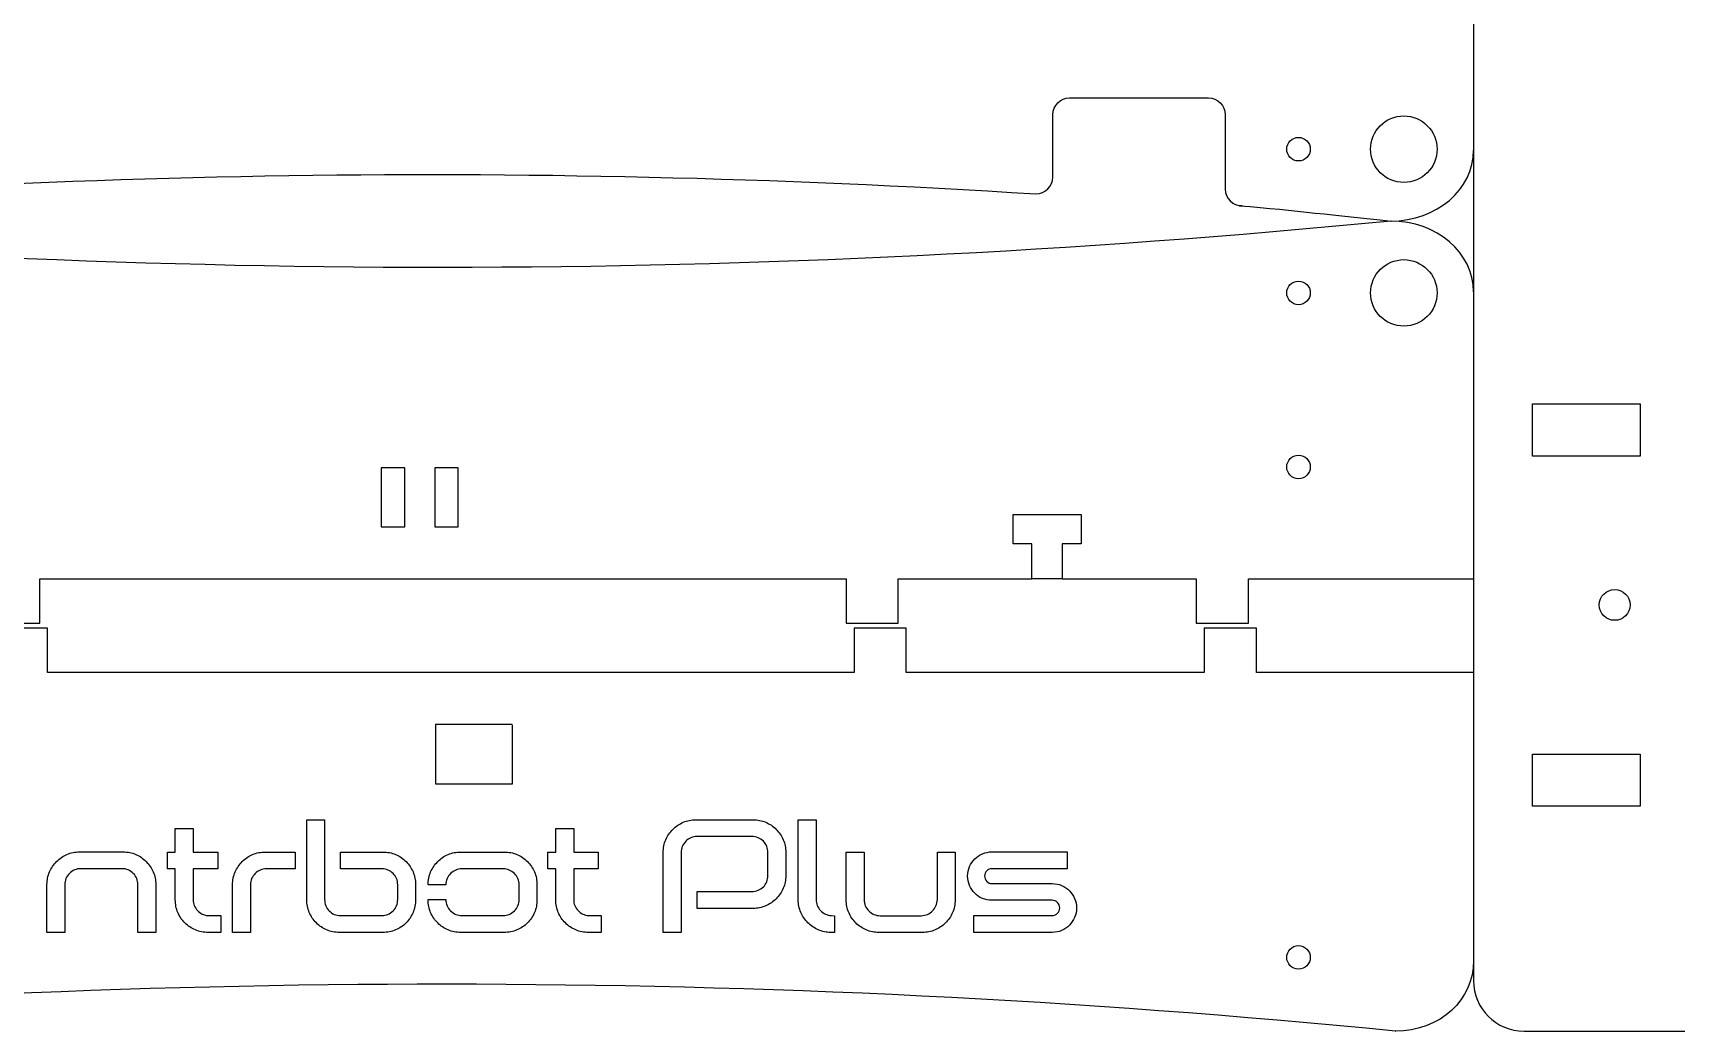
# Model space of a CAD drawing. Extents: x -242 to 725, y -105 to 391.
# Drawn here: x -120.4 to 74.9, y 134.7 to 253.3 of the extents above; entities that cross this region are included whole.
import ezdxf

# ---------------------------------------------------------------- set-up
doc = ezdxf.new("R2010")
doc.units = 0
doc.header["$MEASUREMENT"] = 0
doc.layers.add('LAYER_X5F_1_X5F_0', color=160, linetype='Continuous')

msp = doc.modelspace()

# ---------------------------------------------------------------- linework, layer by layer
at = {"layer": 'LAYER_X5F_1_X5F_0', "color": 1}
for p, q in [((-76.18, 201.62), (-78.98, 201.62)), ((-78.98, 201.62), (-78.98, 194.62)), ((-76.18, 194.62), (-76.18, 201.62)), ((-69.83, 201.62), (-72.63, 201.62)), ((-72.63, 201.62), (-72.63, 194.62)), ((-69.83, 194.62), (-69.83, 201.62)), ((-78.98, 194.62), (-76.18, 194.62)), ((-72.63, 194.62), (-69.83, 194.62)), ((1.94, 188.41), (-1.66, 188.41))]:
    msp.add_line(p, q, dxfattribs=at)
for points in [[(57.83, 203.01), (57.83, 209.21), (70.63, 209.21), (70.63, 203.01)], [(57.83, 161.41), (57.83, 167.6), (70.63, 167.6), (70.63, 161.41)]]:
    msp.add_lwpolyline(points, close=True, dxfattribs=at)
msp.add_lwpolyline([(-63.44, 171.09), (-72.55, 171.09), (-72.55, 164.07), (-63.4, 164.07), (-63.4, 164.08), (-63.4, 171.08)], dxfattribs=at)
msp.add_circle((67.59, 185.32), 1.83, dxfattribs=at)
at = {"layer": 'LAYER_X5F_1_X5F_0', "color": 7}
for points, knots in [([(56.82, 134.66), (53.5, 134.66), (50.82, 137.34), (50.82, 140.66), (50.82, 140.66), (50.82, 372.67), (50.82, 372.67), (50.82, 375.98), (53.5, 378.67), (56.82, 378.67), (56.82, 378.67), (399.09, 378.67), (399.09, 378.67), (399.09, 378.67), (399.09, 378.67), (399.09, 378.67), (418.99, 378.67), (420.45, 324.22), (420.45, 256.94), (420.45, 189.35), (418.99, 134.66), (399.09, 134.66), (399.09, 134.66), (56.82, 134.66), (56.82, 134.66), (56.82, 134.66), (56.82, 134.66), (56.82, 134.66)], [0, 0, 0, 0, 1, 1, 1, 2, 2, 2, 3, 3, 3, 4, 4, 4, 5, 5, 5, 6, 6, 6, 7, 7, 7, 8, 8, 8, 9, 9, 9, 9]), ([(-141.19, 323.24), (-157.44, 324.23), (-154.23, 323.73), (-165.39, 324.65), (-172.22, 325.19), (-176.55, 325.8), (-183.37, 326.47), (-188.8, 326.47), (-193.19, 322.71), (-193.19, 318.07), (-193.19, 318.07), (-193.19, 143.16), (-193.19, 143.16), (-193.19, 138.52), (-189.36, 134.76), (-183.93, 134.76), (-108.95, 142.09), (-33.42, 142.06), (41.56, 134.66), (41.56, 134.66), (41.5, 134.66), (41.5, 134.66), (46.93, 134.66), (50.82, 138.42), (50.82, 143.06), (50.82, 143.06), (50.82, 318.07), (50.82, 318.07), (50.82, 322.71), (47.49, 326.47), (42.06, 326.47), (42.06, 326.47), (42.06, 326.46), (42.06, 326.46), (-19.13, 320.43), (-79.94, 319.44), (-141.19, 323.24)], [0, 0, 0, 0, 1, 1, 1, 2, 2, 2, 3, 3, 3, 4, 4, 4, 5, 5, 5, 6, 6, 6, 7, 7, 7, 8, 8, 8, 9, 9, 9, 10, 10, 10, 11, 11, 11, 12, 12, 12, 12])]:
    msp.add_open_spline(points, degree=3, knots=knots, dxfattribs=at)
at = {"layer": 'LAYER_X5F_1_X5F_0', "color": 1}
for points, knots in [([(-193.19, 239.35), (-193.19, 234.71), (-189.87, 230.95), (-184.44, 230.95), (-122.79, 237.03), (-62.89, 238.08), (-1.18, 234.18), (-0.08, 234.18), (0.82, 235.08), (0.82, 236.18), (0.82, 236.18), (0.82, 243.59), (0.82, 243.59), (0.82, 244.69), (1.71, 245.58), (2.82, 245.58), (2.82, 245.58), (19.31, 245.58), (19.31, 245.58), (20.42, 245.58), (21.31, 244.69), (21.31, 243.59), (21.31, 243.59), (21.31, 234.95), (21.31, 234.95), (21.31, 234.95), (21.31, 234.75), (21.31, 234.75), (21.31, 233.64), (22.21, 232.75), (23.32, 232.75), (23.32, 232.75), (23.02, 232.77), (23.02, 232.77), (29.84, 232.22), (34.17, 231.62), (40.99, 230.95), (46.42, 230.95), (50.82, 234.71), (50.82, 239.35)], [0, 0, 0, 0, 1, 1, 1, 2, 2, 2, 3, 3, 3, 4, 4, 4, 5, 5, 5, 6, 6, 6, 7, 7, 7, 8, 8, 8, 9, 9, 9, 10, 10, 10, 11, 11, 11, 12, 12, 12, 13, 13, 13, 13]), ([(46.48, 239.49), (46.48, 241.67), (44.71, 243.44), (42.53, 243.44), (40.35, 243.44), (38.58, 241.67), (38.58, 239.49), (38.58, 237.31), (40.35, 235.54), (42.53, 235.54), (44.71, 235.54), (46.48, 237.31), (46.48, 239.49), (46.48, 239.49), (46.48, 239.49), (46.48, 239.49)], [0, 0, 0, 0, 1, 1, 1, 2, 2, 2, 3, 3, 3, 4, 4, 4, 5, 5, 5, 5]), ([(31.42, 239.49), (31.42, 240.26), (30.8, 240.89), (30.02, 240.89), (29.25, 240.89), (28.62, 240.26), (28.62, 239.49), (28.62, 238.72), (29.25, 238.09), (30.02, 238.09), (30.8, 238.09), (31.42, 238.72), (31.42, 239.49), (31.42, 239.49), (31.42, 239.49), (31.42, 239.49)], [0, 0, 0, 0, 1, 1, 1, 2, 2, 2, 3, 3, 3, 4, 4, 4, 5, 5, 5, 5]), ([(50.82, 222.55), (50.82, 227.19), (46.42, 230.95), (40.99, 230.95), (40.99, 230.95), (41.03, 230.95), (41.03, 230.95), (-33.95, 223.62), (-109.47, 223.55), (-184.45, 230.95), (-184.45, 230.95), (-184.44, 230.95), (-184.44, 230.95), (-189.87, 230.95), (-193.19, 227.29), (-193.19, 222.65)], [0, 0, 0, 0, 1, 1, 1, 2, 2, 2, 3, 3, 3, 4, 4, 4, 5, 5, 5, 5]), ([(46.48, 222.41), (46.48, 224.59), (44.71, 226.36), (42.53, 226.36), (40.35, 226.36), (38.58, 224.59), (38.58, 222.41), (38.58, 220.23), (40.35, 218.46), (42.53, 218.46), (44.71, 218.46), (46.48, 220.23), (46.48, 222.41), (46.48, 222.41), (46.48, 222.41), (46.48, 222.41)], [0, 0, 0, 0, 1, 1, 1, 2, 2, 2, 3, 3, 3, 4, 4, 4, 5, 5, 5, 5]), ([(31.42, 222.41), (31.42, 223.18), (30.8, 223.81), (30.02, 223.81), (29.25, 223.81), (28.62, 223.18), (28.62, 222.41), (28.62, 221.64), (29.25, 221.01), (30.02, 221.01), (30.8, 221.01), (31.42, 221.64), (31.42, 222.41), (31.42, 222.41), (31.42, 222.41), (31.42, 222.41)], [0, 0, 0, 0, 1, 1, 1, 2, 2, 2, 3, 3, 3, 4, 4, 4, 5, 5, 5, 5]), ([(31.42, 201.72), (31.42, 202.49), (30.8, 203.12), (30.02, 203.12), (29.25, 203.12), (28.62, 202.49), (28.62, 201.72), (28.62, 200.94), (29.25, 200.32), (30.02, 200.32), (30.8, 200.32), (31.42, 200.94), (31.42, 201.72), (31.42, 201.72), (31.42, 201.72), (31.42, 201.72)], [0, 0, 0, 0, 1, 1, 1, 2, 2, 2, 3, 3, 3, 4, 4, 4, 5, 5, 5, 5]), ([(-167.39, 188.41), (-167.39, 188.41), (-167.39, 183.16), (-167.39, 183.16), (-167.39, 183.16), (-167.39, 183.16), (-167.39, 183.16), (-167.39, 183.16), (-161.18, 183.16), (-161.18, 183.16), (-161.18, 183.16), (-161.18, 188.41), (-161.18, 188.41), (-161.18, 188.41), (-145.3, 188.41), (-145.3, 188.41), (-145.3, 188.41), (-145.3, 192.6), (-145.3, 192.6), (-145.3, 192.6), (-147.55, 192.6), (-147.55, 192.6), (-147.55, 192.6), (-147.55, 196.08), (-147.55, 196.08), (-147.55, 196.08), (-139.45, 196.08), (-139.45, 196.08), (-139.45, 196.08), (-139.45, 192.6), (-139.45, 192.6), (-139.45, 192.6), (-141.7, 192.6), (-141.7, 192.6), (-141.7, 192.6), (-141.7, 188.41), (-141.7, 188.41), (-141.7, 188.41), (-125.79, 188.41), (-125.79, 188.41), (-125.79, 188.41), (-125.79, 183.16), (-125.79, 183.16), (-125.79, 183.16), (-119.58, 183.16), (-119.58, 183.16), (-119.58, 183.16), (-119.58, 188.41), (-119.58, 188.41), (-119.58, 188.41), (-23.75, 188.41), (-23.75, 188.41), (-23.75, 188.41), (-23.75, 188.41), (-23.75, 188.41), (-23.75, 188.41), (-23.75, 183.16), (-23.75, 183.16), (-23.75, 183.16), (-23.75, 183.16), (-23.75, 183.16), (-23.75, 183.16), (-17.54, 183.16), (-17.54, 183.16), (-17.54, 183.16), (-17.54, 188.41), (-17.54, 188.41), (-17.54, 188.41), (-1.66, 188.41), (-1.66, 188.41), (-1.66, 188.41), (-1.66, 192.6), (-1.66, 192.6), (-1.66, 192.6), (-3.91, 192.6), (-3.91, 192.6), (-3.91, 192.6), (-3.91, 196.08), (-3.91, 196.08), (-3.91, 196.08), (4.19, 196.08), (4.19, 196.08), (4.19, 196.08), (4.19, 192.6), (4.19, 192.6), (4.19, 192.6), (1.94, 192.6), (1.94, 192.6), (1.94, 192.6), (1.94, 188.41), (1.94, 188.41), (1.94, 188.41), (17.86, 188.41), (17.86, 188.41), (17.86, 188.41), (17.86, 183.16), (17.86, 183.16), (17.86, 183.16), (24.07, 183.16), (24.07, 183.16), (24.07, 183.16), (24.07, 188.41), (24.07, 188.41), (24.07, 188.41), (24.32, 188.41), (24.32, 188.41), (24.32, 188.41), (50.82, 188.41), (50.82, 188.41)], [0, 0, 0, 0, 1, 1, 1, 2, 2, 2, 3, 3, 3, 4, 4, 4, 5, 5, 5, 6, 6, 6, 7, 7, 7, 8, 8, 8, 9, 9, 9, 10, 10, 10, 11, 11, 11, 12, 12, 12, 13, 13, 13, 14, 14, 14, 15, 15, 15, 16, 16, 16, 17, 17, 17, 18, 18, 18, 19, 19, 19, 20, 20, 20, 21, 21, 21, 22, 22, 22, 23, 23, 23, 24, 24, 24, 25, 25, 25, 26, 26, 26, 27, 27, 27, 28, 28, 28, 29, 29, 29, 30, 30, 30, 31, 31, 31, 32, 32, 32, 33, 33, 33, 34, 34, 34, 35, 35, 35, 36, 36, 36, 36]), ([(50.82, 177.3), (50.82, 177.3), (25.02, 177.3), (25.02, 177.3), (25.02, 177.3), (25.02, 182.55), (25.02, 182.55), (25.02, 182.55), (18.81, 182.55), (18.81, 182.55), (18.81, 182.55), (18.81, 177.3), (18.81, 177.3), (18.81, 177.3), (-16.59, 177.3), (-16.59, 177.3), (-16.59, 177.3), (-16.59, 182.55), (-16.59, 182.55), (-16.59, 182.55), (-22.8, 182.55), (-22.8, 182.55), (-22.8, 182.55), (-22.8, 182.55), (-22.8, 182.55), (-22.8, 182.55), (-22.8, 177.3), (-22.8, 177.3), (-22.8, 177.3), (-22.8, 177.3), (-22.8, 177.3), (-22.8, 177.3), (-118.63, 177.3), (-118.63, 177.3), (-118.63, 177.3), (-118.63, 177.3), (-118.63, 177.3), (-118.63, 177.3), (-118.63, 182.55), (-118.63, 182.55), (-118.63, 182.55), (-124.84, 182.55), (-124.84, 182.55), (-124.84, 182.55), (-124.84, 177.3), (-124.84, 177.3), (-124.84, 177.3), (-160.24, 177.3), (-160.24, 177.3), (-160.24, 177.3), (-160.24, 177.3), (-160.24, 177.3), (-160.24, 177.3), (-160.24, 182.55), (-160.24, 182.55), (-160.24, 182.55), (-166.45, 182.55), (-166.45, 182.55), (-166.45, 182.55), (-166.44, 182.55), (-166.44, 182.55), (-166.44, 182.55), (-166.45, 177.3), (-166.45, 177.3), (-166.45, 177.3), (-166.7, 177.3), (-166.7, 177.3), (-166.7, 177.3), (-193.19, 177.3), (-193.19, 177.3)], [0, 0, 0, 0, 1, 1, 1, 2, 2, 2, 3, 3, 3, 4, 4, 4, 5, 5, 5, 6, 6, 6, 7, 7, 7, 8, 8, 8, 9, 9, 9, 10, 10, 10, 11, 11, 11, 12, 12, 12, 13, 13, 13, 14, 14, 14, 15, 15, 15, 16, 16, 16, 17, 17, 17, 18, 18, 18, 19, 19, 19, 20, 20, 20, 21, 21, 21, 22, 22, 22, 23, 23, 23, 23]), ([(-98.04, 146.39), (-98.04, 146.39), (-98.04, 148.4), (-98.04, 148.4), (-98.04, 148.4), (-99.55, 148.4), (-99.55, 148.4), (-100.07, 148.43), (-100.49, 148.63), (-100.81, 148.99), (-101.16, 149.34), (-101.33, 149.77), (-101.33, 150.29), (-101.33, 150.29), (-101.33, 153.95), (-101.33, 153.95), (-101.33, 153.95), (-98.41, 153.95), (-98.41, 153.95), (-98.41, 153.95), (-98.41, 154.38), (-98.41, 154.38), (-98.41, 154.38), (-98.41, 155.95), (-98.41, 155.95), (-98.41, 155.95), (-101.33, 155.95), (-101.33, 155.95), (-101.33, 155.95), (-101.33, 158.74), (-101.33, 158.74), (-101.33, 158.74), (-103.46, 158.74), (-103.46, 158.74), (-103.46, 158.74), (-103.46, 155.95), (-103.46, 155.95), (-103.46, 155.95), (-104.39, 155.95), (-104.39, 155.95), (-104.39, 155.95), (-104.39, 153.95), (-104.39, 153.95), (-104.39, 153.95), (-103.46, 153.95), (-103.46, 153.95), (-103.46, 153.95), (-103.46, 150.27), (-103.46, 150.27), (-103.46, 149.73), (-103.36, 149.22), (-103.16, 148.76), (-102.95, 148.29), (-102.67, 147.88), (-102.31, 147.52), (-101.95, 147.16), (-101.54, 146.89), (-101.08, 146.69), (-100.61, 146.49), (-100.11, 146.39), (-99.57, 146.39), (-99.57, 146.39), (-98.04, 146.39), (-98.04, 146.39)], [0, 0, 0, 0, 1, 1, 1, 2, 2, 2, 3, 3, 3, 4, 4, 4, 5, 5, 5, 6, 6, 6, 7, 7, 7, 8, 8, 8, 9, 9, 9, 10, 10, 10, 11, 11, 11, 12, 12, 12, 13, 13, 13, 14, 14, 14, 15, 15, 15, 16, 16, 16, 17, 17, 17, 18, 18, 18, 19, 19, 19, 20, 20, 20, 21, 21, 21, 21]), ([(-75.21, 153.59), (-75.41, 154.05), (-75.68, 154.46), (-76.04, 154.82), (-76.4, 155.18), (-76.81, 155.46), (-77.28, 155.65), (-77.74, 155.85), (-78.25, 155.95), (-78.79, 155.95), (-78.79, 155.95), (-83.82, 155.95), (-83.82, 155.95), (-83.82, 155.95), (-83.82, 153.95), (-83.82, 153.95), (-83.82, 153.95), (-78.92, 153.95), (-78.92, 153.95), (-78.38, 153.95), (-77.93, 153.76), (-77.58, 153.39), (-77.21, 153.04), (-77.03, 152.6), (-77.03, 152.05), (-77.03, 152.05), (-77.03, 150.31), (-77.03, 150.31), (-77.03, 149.78), (-77.21, 149.32), (-77.58, 148.95), (-77.96, 148.58), (-78.4, 148.4), (-78.92, 148.4), (-78.92, 148.4), (-83.82, 148.4), (-83.82, 148.4), (-84.37, 148.4), (-84.81, 148.58), (-85.16, 148.95), (-85.53, 149.32), (-85.72, 149.78), (-85.72, 150.31), (-85.72, 150.31), (-85.72, 151.69), (-85.72, 151.69), (-85.72, 151.69), (-85.72, 152.05), (-85.72, 152.05), (-85.72, 152.05), (-85.72, 155.53), (-85.72, 155.53), (-85.72, 155.53), (-85.72, 157.11), (-85.72, 157.11), (-85.72, 157.11), (-85.72, 159.79), (-85.72, 159.79), (-85.72, 159.79), (-87.83, 159.79), (-87.83, 159.79), (-87.83, 159.79), (-87.83, 150.29), (-87.83, 150.29), (-87.83, 149.74), (-87.73, 149.24), (-87.54, 148.77), (-87.34, 148.3), (-87.06, 147.88), (-86.7, 147.52), (-86.34, 147.16), (-85.93, 146.89), (-85.47, 146.69), (-85, 146.49), (-84.5, 146.39), (-83.95, 146.39), (-83.95, 146.39), (-78.79, 146.39), (-78.79, 146.39), (-78.25, 146.39), (-77.74, 146.49), (-77.28, 146.69), (-76.81, 146.89), (-76.4, 147.16), (-76.04, 147.52), (-75.68, 147.88), (-75.41, 148.3), (-75.21, 148.77), (-75.01, 149.24), (-74.91, 149.74), (-74.91, 150.29), (-74.91, 150.29), (-74.91, 152.07), (-74.91, 152.07), (-74.91, 152.62), (-75.01, 153.12), (-75.21, 153.59)], [0, 0, 0, 0, 1, 1, 1, 2, 2, 2, 3, 3, 3, 4, 4, 4, 5, 5, 5, 6, 6, 6, 7, 7, 7, 8, 8, 8, 9, 9, 9, 10, 10, 10, 11, 11, 11, 12, 12, 12, 13, 13, 13, 14, 14, 14, 15, 15, 15, 16, 16, 16, 17, 17, 17, 18, 18, 18, 19, 19, 19, 20, 20, 20, 21, 21, 21, 22, 22, 22, 23, 23, 23, 24, 24, 24, 25, 25, 25, 26, 26, 26, 27, 27, 27, 28, 28, 28, 29, 29, 29, 30, 30, 30, 31, 31, 31, 32, 32, 32, 32]), ([(-52.84, 146.39), (-52.84, 146.39), (-52.84, 148.4), (-52.84, 148.4), (-52.84, 148.4), (-54.34, 148.4), (-54.34, 148.4), (-54.86, 148.43), (-55.28, 148.63), (-55.6, 148.99), (-55.95, 149.34), (-56.12, 149.77), (-56.12, 150.29), (-56.12, 150.29), (-56.12, 153.95), (-56.12, 153.95), (-56.12, 153.95), (-53.21, 153.95), (-53.21, 153.95), (-53.21, 153.95), (-53.21, 154.38), (-53.21, 154.38), (-53.21, 154.38), (-53.21, 155.95), (-53.21, 155.95), (-53.21, 155.95), (-56.12, 155.95), (-56.12, 155.95), (-56.12, 155.95), (-56.12, 158.74), (-56.12, 158.74), (-56.12, 158.74), (-58.26, 158.74), (-58.26, 158.74), (-58.26, 158.74), (-58.26, 155.95), (-58.26, 155.95), (-58.26, 155.95), (-59.19, 155.95), (-59.19, 155.95), (-59.19, 155.95), (-59.19, 153.95), (-59.19, 153.95), (-59.19, 153.95), (-58.26, 153.95), (-58.26, 153.95), (-58.26, 153.95), (-58.26, 150.27), (-58.26, 150.27), (-58.26, 149.73), (-58.15, 149.22), (-57.95, 148.76), (-57.75, 148.29), (-57.47, 147.88), (-57.11, 147.52), (-56.75, 147.16), (-56.33, 146.89), (-55.87, 146.69), (-55.41, 146.49), (-54.9, 146.39), (-54.36, 146.39), (-54.36, 146.39), (-52.84, 146.39), (-52.84, 146.39)], [0, 0, 0, 0, 1, 1, 1, 2, 2, 2, 3, 3, 3, 4, 4, 4, 5, 5, 5, 6, 6, 6, 7, 7, 7, 8, 8, 8, 9, 9, 9, 10, 10, 10, 11, 11, 11, 12, 12, 12, 13, 13, 13, 14, 14, 14, 15, 15, 15, 16, 16, 16, 17, 17, 17, 18, 18, 18, 19, 19, 19, 20, 20, 20, 21, 21, 21, 21]), ([(-31.22, 157.41), (-31.42, 157.87), (-31.7, 158.28), (-32.06, 158.64), (-32.41, 159), (-32.82, 159.28), (-33.29, 159.49), (-33.76, 159.69), (-34.26, 159.79), (-34.81, 159.79), (-34.81, 159.79), (-41.59, 159.79), (-41.59, 159.79), (-42.13, 159.79), (-42.64, 159.69), (-43.1, 159.49), (-43.56, 159.28), (-43.98, 159), (-44.33, 158.64), (-44.69, 158.28), (-44.97, 157.87), (-45.18, 157.41), (-45.38, 156.95), (-45.48, 156.44), (-45.48, 155.9), (-45.48, 155.9), (-45.48, 146.39), (-45.48, 146.39), (-45.48, 146.39), (-43.35, 146.39), (-43.35, 146.39), (-43.35, 146.39), (-43.35, 148.31), (-43.35, 148.31), (-43.35, 148.31), (-43.35, 149.68), (-43.35, 149.68), (-43.35, 149.68), (-43.35, 153.17), (-43.35, 153.17), (-43.35, 153.17), (-43.35, 154.21), (-43.35, 154.21), (-43.35, 154.21), (-43.35, 155.88), (-43.35, 155.88), (-43.35, 156.41), (-43.16, 156.86), (-42.79, 157.23), (-42.62, 157.41), (-42.42, 157.54), (-42.19, 157.64), (-41.96, 157.74), (-41.72, 157.79), (-41.45, 157.79), (-41.45, 157.79), (-34.94, 157.79), (-34.94, 157.79), (-34.41, 157.78), (-33.96, 157.59), (-33.58, 157.23), (-33.41, 157.06), (-33.27, 156.86), (-33.18, 156.62), (-33.08, 156.38), (-33.03, 156.14), (-33.03, 155.88), (-33.03, 155.88), (-33.03, 153.17), (-33.03, 153.17), (-33.03, 152.9), (-33.08, 152.64), (-33.18, 152.42), (-33.27, 152.19), (-33.41, 151.99), (-33.58, 151.81), (-33.76, 151.64), (-33.96, 151.5), (-34.2, 151.4), (-34.43, 151.3), (-34.68, 151.26), (-34.94, 151.26), (-34.94, 151.26), (-41.45, 151.26), (-41.45, 151.26), (-41.45, 151.26), (-41.45, 149.25), (-41.45, 149.25), (-41.45, 149.25), (-34.81, 149.25), (-34.81, 149.25), (-34.26, 149.25), (-33.76, 149.35), (-33.29, 149.56), (-32.82, 149.76), (-32.41, 150.04), (-32.06, 150.4), (-31.7, 150.76), (-31.42, 151.17), (-31.22, 151.64), (-31.01, 152.1), (-30.91, 152.6), (-30.91, 153.15), (-30.91, 153.15), (-30.91, 155.9), (-30.91, 155.9), (-30.91, 156.44), (-31.01, 156.95), (-31.22, 157.41)], [0, 0, 0, 0, 1, 1, 1, 2, 2, 2, 3, 3, 3, 4, 4, 4, 5, 5, 5, 6, 6, 6, 7, 7, 7, 8, 8, 8, 9, 9, 9, 10, 10, 10, 11, 11, 11, 12, 12, 12, 13, 13, 13, 14, 14, 14, 15, 15, 15, 16, 16, 16, 17, 17, 17, 18, 18, 18, 19, 19, 19, 20, 20, 20, 21, 21, 21, 22, 22, 22, 23, 23, 23, 24, 24, 24, 25, 25, 25, 26, 26, 26, 27, 27, 27, 28, 28, 28, 29, 29, 29, 30, 30, 30, 31, 31, 31, 32, 32, 32, 33, 33, 33, 34, 34, 34, 35, 35, 35, 36, 36, 36, 36]), ([(-25.12, 146.39), (-25.12, 146.39), (-25.12, 148.38), (-25.12, 148.38), (-25.12, 148.38), (-25.51, 148.4), (-25.51, 148.4), (-26, 148.43), (-26.43, 148.63), (-26.79, 148.99), (-26.95, 149.16), (-27.08, 149.36), (-27.17, 149.58), (-27.26, 149.81), (-27.31, 150.05), (-27.31, 150.31), (-27.31, 150.31), (-27.31, 159.79), (-27.31, 159.79), (-27.31, 159.79), (-29.43, 159.79), (-29.43, 159.79), (-29.43, 159.79), (-29.43, 150.31), (-29.43, 150.31), (-29.43, 150.31), (-29.43, 150.29), (-29.43, 150.29), (-29.43, 149.74), (-29.33, 149.24), (-29.13, 148.77), (-28.93, 148.3), (-28.65, 147.89), (-28.29, 147.54), (-27.93, 147.18), (-27.52, 146.9), (-27.05, 146.7), (-26.58, 146.49), (-26.08, 146.39), (-25.55, 146.39), (-25.55, 146.39), (-25.12, 146.39), (-25.12, 146.39)], [0, 0, 0, 0, 1, 1, 1, 2, 2, 2, 3, 3, 3, 4, 4, 4, 5, 5, 5, 6, 6, 6, 7, 7, 7, 8, 8, 8, 9, 9, 9, 10, 10, 10, 11, 11, 11, 12, 12, 12, 13, 13, 13, 14, 14, 14, 14]), ([(-105.79, 146.39), (-105.79, 146.39), (-105.79, 152.05), (-105.79, 152.05), (-105.79, 152.05), (-105.79, 152.07), (-105.79, 152.07), (-105.79, 152.62), (-105.88, 153.12), (-106.08, 153.59), (-106.28, 154.05), (-106.56, 154.46), (-106.92, 154.82), (-107.28, 155.18), (-107.69, 155.46), (-108.15, 155.66), (-108.62, 155.87), (-109.12, 155.97), (-109.66, 155.97), (-109.66, 155.97), (-114.83, 155.97), (-114.83, 155.97), (-115.37, 155.97), (-115.88, 155.87), (-116.34, 155.66), (-116.8, 155.46), (-117.22, 155.18), (-117.57, 154.82), (-117.93, 154.46), (-118.21, 154.05), (-118.41, 153.59), (-118.61, 153.12), (-118.71, 152.62), (-118.71, 152.07), (-118.71, 152.07), (-118.71, 146.39), (-118.71, 146.39), (-118.71, 146.39), (-116.59, 146.39), (-116.59, 146.39), (-116.59, 146.39), (-116.59, 152.05), (-116.59, 152.05), (-116.59, 152.59), (-116.41, 153.04), (-116.03, 153.41), (-115.86, 153.58), (-115.66, 153.72), (-115.43, 153.82), (-115.2, 153.92), (-114.96, 153.97), (-114.7, 153.97), (-114.7, 153.97), (-109.8, 153.97), (-109.8, 153.97), (-109.54, 153.97), (-109.29, 153.92), (-109.06, 153.82), (-108.83, 153.72), (-108.63, 153.58), (-108.46, 153.41), (-108.09, 153.04), (-107.9, 152.59), (-107.9, 152.05), (-107.9, 152.05), (-107.9, 146.39), (-107.9, 146.39), (-107.9, 146.39), (-105.79, 146.39), (-105.79, 146.39)], [0, 0, 0, 0, 1, 1, 1, 2, 2, 2, 3, 3, 3, 4, 4, 4, 5, 5, 5, 6, 6, 6, 7, 7, 7, 8, 8, 8, 9, 9, 9, 10, 10, 10, 11, 11, 11, 12, 12, 12, 13, 13, 13, 14, 14, 14, 15, 15, 15, 16, 16, 16, 17, 17, 17, 18, 18, 18, 19, 19, 19, 20, 20, 20, 21, 21, 21, 22, 22, 22, 23, 23, 23, 23]), ([(-92.75, 155.95), (-93.3, 155.95), (-93.8, 155.85), (-94.27, 155.65), (-94.75, 155.46), (-95.16, 155.18), (-95.52, 154.82), (-95.87, 154.46), (-96.14, 154.05), (-96.34, 153.58), (-96.55, 153.11), (-96.65, 152.6), (-96.65, 152.07), (-96.65, 152.07), (-96.65, 146.39), (-96.65, 146.39), (-96.65, 146.39), (-94.53, 146.39), (-94.53, 146.39), (-94.53, 146.39), (-94.53, 152.05), (-94.53, 152.05), (-94.53, 152.31), (-94.49, 152.56), (-94.39, 152.79), (-94.29, 153.01), (-94.15, 153.22), (-93.98, 153.39), (-93.61, 153.76), (-93.15, 153.95), (-92.62, 153.95), (-92.62, 153.95), (-89.23, 153.95), (-89.23, 153.95), (-89.23, 153.95), (-89.23, 155.95), (-89.23, 155.95), (-89.23, 155.95), (-92.75, 155.95), (-92.75, 155.95)], [0, 0, 0, 0, 1, 1, 1, 2, 2, 2, 3, 3, 3, 4, 4, 4, 5, 5, 5, 6, 6, 6, 7, 7, 7, 8, 8, 8, 9, 9, 9, 10, 10, 10, 11, 11, 11, 12, 12, 12, 13, 13, 13, 13]), ([(-60.78, 153.58), (-60.98, 154.05), (-61.26, 154.46), (-61.62, 154.82), (-61.98, 155.18), (-62.39, 155.46), (-62.86, 155.65), (-63.33, 155.85), (-63.84, 155.95), (-64.38, 155.95), (-64.38, 155.95), (-69.53, 155.95), (-69.53, 155.95), (-70.07, 155.95), (-70.58, 155.85), (-71.05, 155.65), (-71.52, 155.46), (-71.93, 155.18), (-72.27, 154.82), (-72.63, 154.46), (-72.92, 154.05), (-73.12, 153.58), (-73.32, 153.11), (-73.43, 152.6), (-73.43, 152.05), (-73.43, 152.05), (-73.43, 152.04), (-73.43, 152.04), (-73.43, 152.04), (-71.31, 152.04), (-71.31, 152.04), (-71.31, 152.31), (-71.26, 152.56), (-71.16, 152.79), (-71.06, 153.01), (-70.92, 153.22), (-70.75, 153.39), (-70.38, 153.76), (-69.93, 153.95), (-69.4, 153.95), (-69.4, 153.95), (-64.51, 153.95), (-64.51, 153.95), (-63.98, 153.95), (-63.53, 153.76), (-63.16, 153.39), (-62.98, 153.22), (-62.85, 153.01), (-62.75, 152.79), (-62.65, 152.56), (-62.6, 152.31), (-62.6, 152.04), (-62.6, 152.04), (-62.6, 150.29), (-62.6, 150.29), (-62.6, 150.03), (-62.65, 149.79), (-62.75, 149.56), (-62.85, 149.33), (-62.98, 149.13), (-63.16, 148.95), (-63.53, 148.58), (-63.98, 148.4), (-64.51, 148.4), (-64.51, 148.4), (-69.4, 148.4), (-69.4, 148.4), (-69.93, 148.4), (-70.38, 148.58), (-70.75, 148.95), (-70.92, 149.13), (-71.06, 149.33), (-71.16, 149.56), (-71.26, 149.79), (-71.31, 150.03), (-71.31, 150.29), (-71.31, 150.29), (-73.43, 150.29), (-73.43, 150.29), (-73.43, 150.29), (-73.43, 150.27), (-73.43, 150.27), (-73.43, 149.73), (-73.32, 149.22), (-73.12, 148.76), (-72.92, 148.29), (-72.63, 147.88), (-72.27, 147.52), (-71.93, 147.16), (-71.52, 146.89), (-71.05, 146.69), (-70.58, 146.49), (-70.07, 146.39), (-69.53, 146.39), (-69.53, 146.39), (-64.38, 146.39), (-64.38, 146.39), (-63.84, 146.39), (-63.33, 146.49), (-62.86, 146.69), (-62.39, 146.89), (-61.98, 147.16), (-61.62, 147.52), (-61.26, 147.88), (-60.98, 148.29), (-60.78, 148.76), (-60.58, 149.22), (-60.48, 149.73), (-60.48, 150.27), (-60.48, 150.27), (-60.48, 152.05), (-60.48, 152.05), (-60.48, 152.6), (-60.58, 153.11), (-60.78, 153.58)], [0, 0, 0, 0, 1, 1, 1, 2, 2, 2, 3, 3, 3, 4, 4, 4, 5, 5, 5, 6, 6, 6, 7, 7, 7, 8, 8, 8, 9, 9, 9, 10, 10, 10, 11, 11, 11, 12, 12, 12, 13, 13, 13, 14, 14, 14, 15, 15, 15, 16, 16, 16, 17, 17, 17, 18, 18, 18, 19, 19, 19, 20, 20, 20, 21, 21, 21, 22, 22, 22, 23, 23, 23, 24, 24, 24, 25, 25, 25, 26, 26, 26, 27, 27, 27, 28, 28, 28, 29, 29, 29, 30, 30, 30, 31, 31, 31, 32, 32, 32, 33, 33, 33, 34, 34, 34, 35, 35, 35, 36, 36, 36, 37, 37, 37, 38, 38, 38, 38]), ([(-13.17, 146.69), (-12.71, 146.89), (-12.29, 147.16), (-11.94, 147.52), (-11.58, 147.88), (-11.3, 148.29), (-11.09, 148.76), (-10.89, 149.22), (-10.79, 149.73), (-10.79, 150.27), (-10.79, 150.27), (-10.79, 155.95), (-10.79, 155.95), (-10.79, 155.95), (-12.9, 155.95), (-12.9, 155.95), (-12.9, 155.95), (-12.9, 150.29), (-12.9, 150.29), (-12.93, 149.74), (-13.12, 149.3), (-13.48, 148.95), (-13.82, 148.59), (-14.27, 148.4), (-14.81, 148.38), (-14.81, 148.38), (-19.7, 148.38), (-19.7, 148.38), (-20.24, 148.39), (-20.69, 148.58), (-21.05, 148.95), (-21.42, 149.3), (-21.61, 149.74), (-21.61, 150.29), (-21.61, 150.29), (-21.61, 155.95), (-21.61, 155.95), (-21.61, 155.95), (-23.73, 155.95), (-23.73, 155.95), (-23.73, 155.95), (-23.73, 150.29), (-23.73, 150.29), (-23.73, 150.29), (-23.73, 150.27), (-23.73, 150.27), (-23.73, 149.73), (-23.63, 149.22), (-23.43, 148.76), (-23.23, 148.29), (-22.95, 147.88), (-22.59, 147.52), (-22.23, 147.16), (-21.82, 146.89), (-21.35, 146.69), (-20.88, 146.49), (-20.38, 146.39), (-19.85, 146.39), (-19.85, 146.39), (-14.68, 146.39), (-14.68, 146.39), (-14.14, 146.39), (-13.63, 146.49), (-13.17, 146.69)], [0, 0, 0, 0, 1, 1, 1, 2, 2, 2, 3, 3, 3, 4, 4, 4, 5, 5, 5, 6, 6, 6, 7, 7, 7, 8, 8, 8, 9, 9, 9, 10, 10, 10, 11, 11, 11, 12, 12, 12, 13, 13, 13, 14, 14, 14, 15, 15, 15, 16, 16, 16, 17, 17, 17, 18, 18, 18, 19, 19, 19, 20, 20, 20, 21, 21, 21, 21]), ([(0.74, 152.2), (0.74, 152.2), (-6.42, 152.2), (-6.42, 152.2), (-6.67, 152.2), (-6.88, 152.29), (-7.04, 152.46), (-7.21, 152.63), (-7.29, 152.85), (-7.29, 153.09), (-7.29, 153.34), (-7.21, 153.55), (-7.04, 153.71), (-6.88, 153.88), (-6.67, 153.97), (-6.42, 153.97), (-6.42, 153.97), (2.53, 153.97), (2.53, 153.97), (2.53, 153.97), (2.53, 155.97), (2.53, 155.97), (2.53, 155.97), (-6.42, 155.97), (-6.42, 155.97), (-6.82, 155.97), (-7.19, 155.89), (-7.55, 155.74), (-7.9, 155.58), (-8.2, 155.38), (-8.46, 155.12), (-8.73, 154.86), (-8.93, 154.55), (-9.08, 154.21), (-9.23, 153.86), (-9.3, 153.49), (-9.3, 153.09), (-9.3, 152.7), (-9.23, 152.32), (-9.08, 151.97), (-8.93, 151.62), (-8.73, 151.31), (-8.46, 151.05), (-8.2, 150.79), (-7.9, 150.59), (-7.55, 150.44), (-7.19, 150.29), (-6.82, 150.22), (-6.42, 150.22), (-6.42, 150.22), (0.74, 150.22), (0.74, 150.22), (0.99, 150.22), (1.2, 150.13), (1.38, 149.95), (1.55, 149.77), (1.64, 149.55), (1.64, 149.31), (1.64, 149.06), (1.55, 148.85), (1.38, 148.67), (1.2, 148.49), (0.99, 148.4), (0.74, 148.4), (0.74, 148.4), (-8.56, 148.4), (-8.56, 148.4), (-8.56, 148.4), (-8.56, 146.39), (-8.56, 146.39), (-8.56, 146.39), (0.74, 146.39), (0.74, 146.39), (1.14, 146.39), (1.51, 146.47), (1.87, 146.62), (2.22, 146.78), (2.53, 146.99), (2.79, 147.25), (3.05, 147.52), (3.25, 147.83), (3.41, 148.18), (3.56, 148.53), (3.64, 148.91), (3.64, 149.31), (3.64, 149.7), (3.56, 150.08), (3.41, 150.43), (3.25, 150.78), (3.05, 151.09), (2.79, 151.35), (2.53, 151.61), (2.22, 151.81), (1.87, 151.97), (1.51, 152.12), (1.14, 152.2), (0.74, 152.2)], [0, 0, 0, 0, 1, 1, 1, 2, 2, 2, 3, 3, 3, 4, 4, 4, 5, 5, 5, 6, 6, 6, 7, 7, 7, 8, 8, 8, 9, 9, 9, 10, 10, 10, 11, 11, 11, 12, 12, 12, 13, 13, 13, 14, 14, 14, 15, 15, 15, 16, 16, 16, 17, 17, 17, 18, 18, 18, 19, 19, 19, 20, 20, 20, 21, 21, 21, 22, 22, 22, 23, 23, 23, 24, 24, 24, 25, 25, 25, 26, 26, 26, 27, 27, 27, 28, 28, 28, 29, 29, 29, 30, 30, 30, 31, 31, 31, 32, 32, 32, 32]), ([(28.62, 143.42), (28.62, 142.65), (29.25, 142.02), (30.02, 142.02), (30.8, 142.02), (31.42, 142.65), (31.42, 143.42), (31.42, 144.19), (30.8, 144.82), (30.02, 144.82), (29.25, 144.82), (28.62, 144.19), (28.62, 143.42), (28.62, 143.42), (28.62, 143.42), (28.62, 143.42)], [0, 0, 0, 0, 1, 1, 1, 2, 2, 2, 3, 3, 3, 4, 4, 4, 5, 5, 5, 5])]:
    msp.add_open_spline(points, degree=3, knots=knots, dxfattribs=at)

doc.saveas('drawing.dxf')
